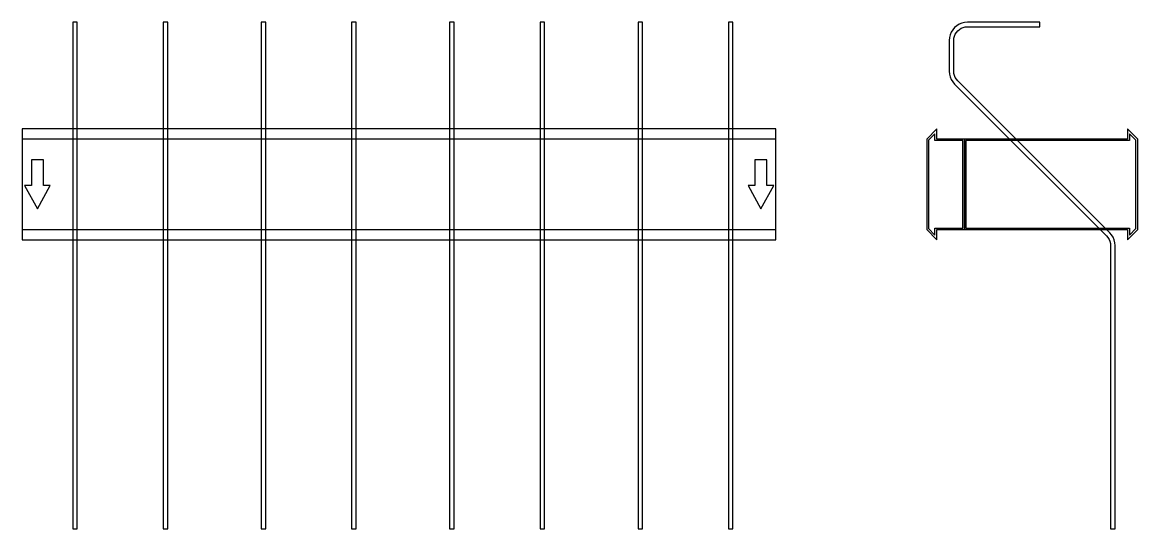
# Model space of a CAD drawing. Extents: x 0 to 1480, y -457 to 215.
import ezdxf

# ---------------------------------------------------------------- set-up
doc = ezdxf.new("R2010")
doc.units = 0
doc.layers.add('Halfen', color=7, linetype='CONTINUOUS')

msp = doc.modelspace()

# ---------------------------------------------------------------- linework, layer by layer
at = {"layer": 'Halfen', "color": 7}
for points in [[(73, -457.177), (73, 215.147), (67, 215.147), (67, -457.177)], [(193, -457.177), (193, 215.147), (187, 215.147), (187, -457.177)], [(323, -457.177), (323, 215.147), (317, 215.147), (317, -457.177)], [(443, -457.177), (443, 215.147), (437, 215.147), (437, -457.177)], [(573, -457.177), (573, 215.147), (567, 215.147), (567, -457.177)], [(693, -457.177), (693, 215.147), (687, 215.147), (687, -457.177)], [(823, -457.177), (823, 215.147), (817, 215.147), (817, -457.177)], [(943, -457.177), (943, 215.147), (937, 215.147), (937, -457.177)], [(1450, -457.177), (1450, -81.213), (1449.705, -77.459), (1448.825, -73.797), (1447.384, -70.317), (1445.416, -67.106), (1442.971, -64.243), (1241.272, 137.456), (1239.438, 139.604), (1237.962, 142.012), (1236.881, 144.621), (1236.222, 147.368), (1236, 150.184), (1236, 191.147), (1236.222, 193.963), (1236.881, 196.71), (1237.962, 199.319), (1239.438, 201.728), (1241.272, 203.875), (1243.42, 205.71), (1245.828, 207.186), (1248.438, 208.266), (1251.184, 208.926), (1254, 209.147), (1350, 209.147), (1350, 215.147), (1254, 215.147), (1250.246, 214.852), (1246.584, 213.973), (1243.104, 212.532), (1239.893, 210.564), (1237.029, 208.118), (1234.584, 205.254), (1232.616, 202.043), (1231.175, 198.564), (1230.295, 194.902), (1230, 191.147), (1230, 150.184), (1230.295, 146.429), (1231.175, 142.767), (1232.616, 139.288), (1234.584, 136.077), (1237.029, 133.213), (1438.728, -68.485), (1440.562, -70.633), (1442.038, -73.041), (1443.119, -75.651), (1443.778, -78.397), (1444, -81.213), (1444, -457.177)], [(0, -73.5), (1000, -73.5), (1000, 73.5), (0, 73.5)], [(0, -60), (1000, -60), (1000, 60), (0, 60)], [(1250, -60), (1250, 60), (1213.5, 60), (1213.5, 73.5), (1200, 60), (1200, -60), (1213.5, -73.5), (1213.5, -60)], [(1248, -58), (1248, 58), (1211, 58), (1211, 67.25), (1202.5, 58.75), (1202.5, -58.75), (1211, -67.25), (1211, -58)], [(1480, -60), (1480, 60), (1466.5, 73.5), (1466.5, 60), (1250, 60), (1250, -60), (1466.5, -60), (1466.5, -73.5)], [(1477.5, -58.75), (1477.5, 58.75), (1469, 67.25), (1469, 58), (1252, 58), (1252, -58), (1469, -58), (1469, -67.25)], [(20, -32.5), (37, -1.5), (28, -1.5), (28, 32.5), (12, 32.5), (12, -1.5), (3, -1.5)], [(980, -32.5), (997, -1.5), (988, -1.5), (988, 32.5), (972, 32.5), (972, -1.5), (963, -1.5)]]:
    msp.add_lwpolyline(points, close=True, dxfattribs=at)

doc.saveas('drawing.dxf')
